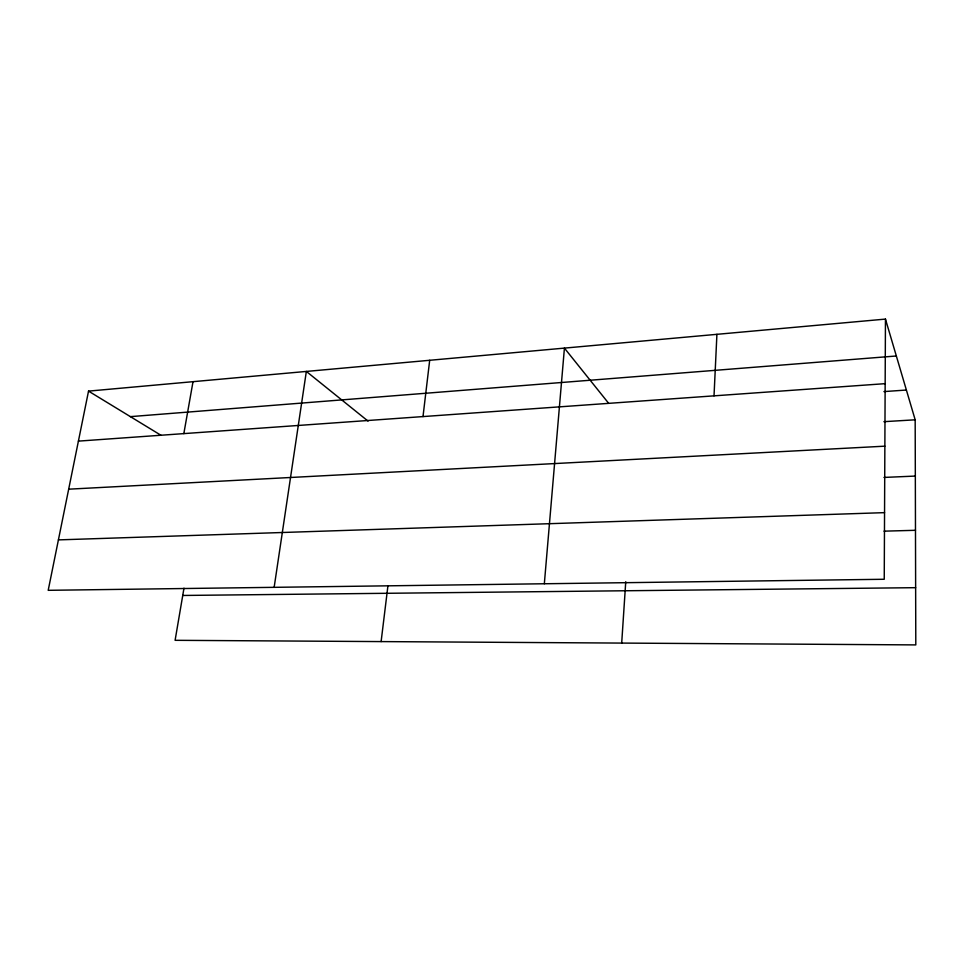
<?xml version="1.0" encoding="UTF-8"?>
<svg xmlns="http://www.w3.org/2000/svg" width="964" height="964" viewBox="0 0 964 964"><rect width="100%" height="100%" fill="white"/><g stroke="black" fill="none" stroke-linecap="round" stroke-linejoin="round"><path stroke-width="1.45" d="M885.458 319.096L884.241 579.268L48.2 590.317L88.531 391.119L885.458 319.096L915.173 419.81L915.8 644.904L175.099 640.313L183.979 588.173M714.023 395.855L716.915 334.327M621.696 643.084L625.744 581.75M544.335 583.75L564.422 348.112L608.621 403.265M423.003 416.581L429.691 360.283M381.117 641.59L387.914 585.931M274.15 587.329L306.347 371.429L368.067 421.123M183.835 433.619L193.017 381.672M130.393 416.641L896.339 355.993M78.409 441.126L885.157 383.66M883.94 391.589L906.389 390.034M883.904 421.678L915.173 419.81M68.673 489.182L884.856 446.175M883.964 477.433L915.33 476.071M58.406 539.888L884.554 512.643M884.036 531.164L915.487 530.296M182.738 595.463L915.643 587.678M88.531 391.119L161.06 435.33"/></g></svg>
